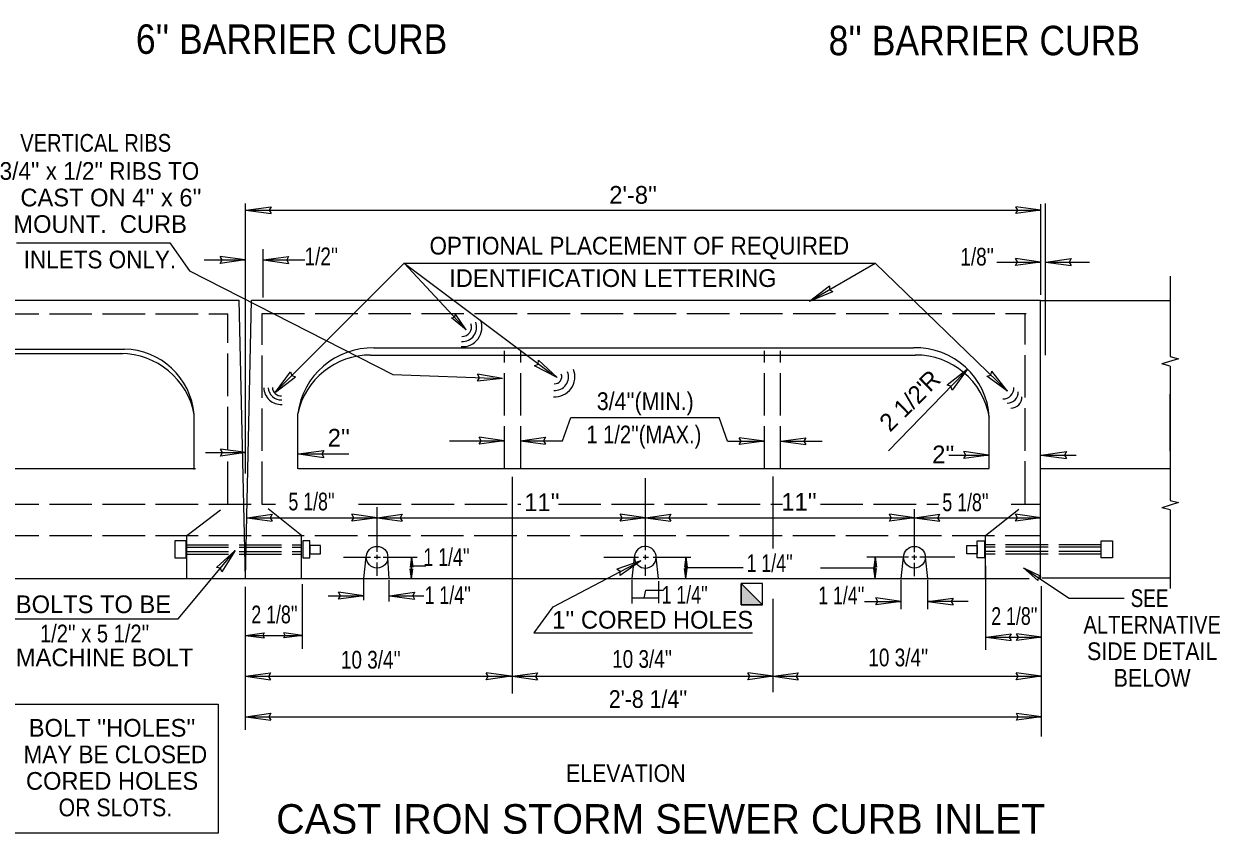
# Model space of a CAD drawing. Extents: x 385 to 753, y -129 to 142.
# Drawn here: x 426.4 to 507.5, y -60.2 to -5.3 of the extents above; entities that cross this region are included whole.
import ezdxf
from ezdxf.enums import TextEntityAlignment as Align

# ---------------------------------------------------------------- set-up
doc = ezdxf.new("R2010")
doc.units = 0
doc.header["$LTSCALE"] = 0.48
doc.linetypes.add('LONG_DASHED', pattern=[7.5, 6, -1.5])
doc.layers.add('1', color=7, linetype='Continuous', lineweight=13)
doc.layers.add('10', color=7, linetype='Continuous')

msp = doc.modelspace()

# ---------------------------------------------------------------- hatches: boundary and pattern name
at = {"layer": '1'}
msp.add_hatch(color=256, dxfattribs=at).paths.add_polyline_path([(476.4534, -44.7026), (475.0109, -44.7026), (475.0109, -43.2536)])

# ---------------------------------------------------------------- linework, layer by layer
for p, q in [((441.4069, -35.8019), (441.4069, -17.4789)), ((495.3346, -23.6764), (495.3346, -17.5257)), ((495.6577, -27.7792), (495.6577, -17.4885)), ((441.4069, -17.9367), (495.3346, -17.9367)), ((425.8755, -20.1562), (436.2782, -20.1562)), ((442.5985, -23.8481), (442.5985, -20.5739)), ((438.5925, -21.3111), (441.4069, -21.3111)), ((442.5985, -21.3111), (445.4272, -21.3111)), ((452.1588, -21.5251), (484.0937, -21.5251)), ((452.1646, -21.5363), (456.3738, -26.0489)), ((479.6422, -24.1157), (484.1051, -21.5224)), ((484.0937, -21.5251), (493.0601, -30.2168)), ((492.3496, -21.4532), (495.3144, -21.4532)), ((495.6785, -21.4532), (498.6267, -21.4532)), ((504.1102, -22.4036), (504.1102, -27.8682)), ((484.9995, -34.2537), (490.1217, -28.9606)), ((504.1102, -28.5111), (504.1102, -37.6232)), ((504.1102, -29.0981), (504.1102, -33.3137)), ((504.1102, -34.2701), (504.1102, -30.4129)), ((462.8952, -33.5724), (463.4581, -32.0046)), ((463.4581, -32.0046), (473.5099, -32.0046)), ((474.0837, -33.6024), (473.5099, -32.0046)), ((455.2337, -33.5724), (458.9423, -33.5724)), ((460.0416, -33.5724), (462.8952, -33.5724)), ((474.0837, -33.6024), (476.5824, -33.6024)), ((477.6558, -33.6024), (480.4995, -33.6024)), ((438.69, -34.3742), (441.3828, -34.3742)), ((445.0051, -34.4639), (448.4002, -34.4639)), ((489.0924, -34.5457), (491.8352, -34.5457)), ((495.3173, -34.5457), (497.7321, -34.5457)), ((459.5038, -50.7017), (459.5038, -36.0186)), ((468.5244, -40.9837), (468.5244, -36.1047)), ((477.1742, -40.8807), (477.1742, -35.9949)), ((450.3258, -41.0943), (450.3258, -38.0725)), ((441.6012, -38.7942), (450.3825, -38.7942)), ((450.3825, -38.7942), (468.4998, -38.7942)), ((468.4741, -38.7942), (495.3202, -38.7942)), ((486.7654, -41.1237), (486.7654, -38.2013)), ((504.1102, -38.2661), (504.1102, -43.5919)), ((450.3258, -41.6125), (450.3258, -41.3041)), ((468.5244, -41.6252), (468.5244, -41.3044)), ((486.7654, -41.6376), (486.7654, -41.3107)), ((448.0503, -41.4615), (449.8807, -41.4615)), ((450.115, -41.4615), (450.5527, -41.4615)), ((450.3258, -42.7352), (450.3258, -41.8346)), ((450.7437, -41.4615), (453.03, -41.4615)), ((452.6598, -42.9381), (452.6598, -41.4615)), ((452.6598, -42.064), (453.6323, -42.064)), ((465.7027, -41.4673), (468.0384, -41.4673)), ((468.3651, -41.4673), (468.7163, -41.4673)), ((468.5244, -42.7354), (468.5244, -41.9767)), ((469.0368, -41.4673), (471.6058, -41.4673)), ((471.2527, -42.9183), (471.2527, -41.4673)), ((471.2527, -42.1612), (475.1499, -42.1612)), ((486.3479, -41.4581), (483.5377, -41.4581)), ((484.0993, -42.9183), (484.0993, -41.4581)), ((486.9272, -41.4581), (486.5882, -41.4581)), ((486.7654, -42.7539), (486.7654, -41.8453)), ((489.503, -41.4581), (487.1307, -41.4581)), ((491.5909, -47.7513), (491.5909, -42.0607)), ((449.4204, -44.3874), (449.4204, -42.9832)), ((480.397, -42.1958), (484.0938, -42.1958)), ((441.3917, -53.1842), (441.3917, -43.4747)), ((445.2692, -46.499), (445.2692, -43.3025)), ((451.1323, -44.4645), (451.1323, -43.0274)), ((467.62, -44.6015), (467.62, -43.0126)), ((469.4214, -44.5816), (469.4214, -43.0964)), ((485.8554, -44.9898), (485.8554, -43.0126)), ((487.6722, -44.9898), (487.6722, -43.0126)), ((495.3783, -44.3509), (495.3783, -43.4357)), ((446.997, -44.0811), (449.4159, -44.0811)), ((451.1646, -44.0811), (453.4917, -44.0811)), ((467.6398, -44.223), (469.3823, -44.223)), ((477.1742, -50.6246), (477.1742, -44.2998)), ((483.3731, -44.4693), (485.8563, -44.4693)), ((490.3939, -44.4693), (487.6722, -44.4693)), ((495.3783, -53.6201), (495.3783, -43.8766)), ((445.2692, -47.6869), (445.2692, -46.1427)), ((441.422, -46.7704), (445.2692, -46.7704)), ((460.9497, -46.5911), (475.7732, -46.5911)), ((491.5732, -46.8916), (495.3837, -46.8916)), ((441.4725, -52.295), (495.3783, -52.295))]:
    msp.add_line(p, q, dxfattribs=at)
at = {"layer": '1', "lineweight": 25}
for p, q in [((441.4267, -17.9375), (443.1298, -17.7035)), ((495.3342, -17.9358), (493.6312, -17.7018)), ((441.4267, -17.9375), (443.1298, -18.1715)), ((495.3342, -17.9358), (493.6312, -18.1698)), ((441.3826, -21.3146), (439.6796, -21.0806)), ((442.6216, -21.3122), (444.3246, -21.0782)), ((441.3826, -21.3146), (439.6796, -21.5486)), ((442.6216, -21.3122), (444.3246, -21.5462)), ((495.3141, -21.4523), (493.6111, -21.2183)), ((495.3141, -21.4523), (493.6111, -21.6863)), ((495.6788, -21.454), (497.3818, -21.22)), ((495.6788, -21.454), (497.3818, -21.688)), ((479.6428, -24.1163), (480.9977, -23.0583)), ((479.6428, -24.1163), (481.2329, -23.463)), ((424.5083, -24.0315), (440.9755, -24.0315)), ((441.4073, -42.9217), (440.9755, -24.0315)), ((441.4073, -42.8606), (441.8164, -24.0315)), ((441.8164, -24.0315), (495.3173, -24.0315)), ((495.3173, -42.9217), (495.3173, -24.0315)), ((495.3483, -24.055), (504.1102, -24.055)), ((456.3741, -26.0483), (455.6312, -24.9946)), ((456.3741, -26.0483), (455.3746, -25.234)), ((424.5083, -27.3656), (433.2026, -27.3656)), ((450.1123, -27.2716), (486.7039, -27.2716)), ((424.5083, -27.6617), (433.0895, -27.6617)), ((449.87, -27.7607), (486.8375, -27.7607)), ((462.5275, -29.2727), (461.2572, -28.1145)), ((504.1102, -28.5111), (503.5433, -28.3598)), ((443.4241, -30.2675), (444.4623, -28.8975)), ((458.8338, -29.3627), (457.1407, -29.0649)), ((462.5275, -29.2727), (460.9919, -28.5)), ((490.3252, -28.749), (488.9728, -29.8101)), ((490.3252, -28.749), (489.3092, -30.1355)), ((493.0604, -30.216), (491.6747, -29.1987)), ((493.0604, -30.216), (492.0005, -28.8627)), ((443.4241, -30.2675), (444.7933, -29.2282)), ((458.8338, -29.3627), (457.1232, -29.5326)), ((437.9287, -35.5256), (437.9287, -31.8039)), ((444.945, -35.4808), (444.945, -31.7241)), ((491.8352, -35.4635), (491.8352, -31.9969)), ((458.9419, -33.5716), (457.2389, -33.3376)), ((458.9419, -33.5716), (457.2389, -33.8056)), ((460.0419, -33.5733), (461.7449, -33.3392)), ((460.0419, -33.5733), (461.7449, -33.8072)), ((476.5807, -33.6016), (474.8777, -33.3676)), ((476.5807, -33.6016), (474.8777, -33.8356)), ((477.6969, -33.6032), (479.3999, -33.3693)), ((477.6969, -33.6032), (479.3999, -33.8372)), ((441.4142, -34.3734), (439.7113, -34.1394)), ((441.4142, -34.3734), (439.7113, -34.6074)), ((445.0054, -34.4648), (446.7084, -34.2308)), ((445.0054, -34.4648), (446.7084, -34.6987)), ((491.8128, -34.5448), (490.1098, -34.3108)), ((491.8128, -34.5448), (490.1098, -34.7788)), ((495.3592, -34.5465), (497.0623, -34.3125)), ((495.3592, -34.5465), (497.0623, -34.7805)), ((424.5083, -35.4635), (438.0052, -35.4635)), ((445.0029, -35.4635), (491.8352, -35.4635)), ((495.3629, -35.4543), (504.1102, -35.4543)), ((504.1102, -38.2661), (503.5433, -38.1148)), ((441.5028, -38.7951), (443.2058, -38.5611)), ((441.5028, -38.7951), (443.2058, -39.0291)), ((450.3243, -38.7942), (448.6213, -38.5602)), ((450.3243, -38.7942), (448.6213, -39.0282)), ((450.3271, -38.7942), (452.0301, -38.5602)), ((450.3271, -38.7942), (452.0301, -39.0282)), ((468.5195, -38.7934), (466.8165, -38.5594)), ((468.5195, -38.7934), (466.8165, -39.0274)), ((468.5298, -38.7935), (470.2328, -38.5595)), ((468.5298, -38.7935), (470.2328, -39.0275)), ((486.7624, -38.7934), (485.0594, -38.5594)), ((486.7624, -38.7934), (485.0594, -39.0274)), ((486.7734, -38.7934), (488.4764, -38.5594)), ((486.7734, -38.7934), (488.4764, -39.0274)), ((495.3199, -38.7934), (493.6169, -38.5594)), ((495.3199, -38.7934), (493.6169, -39.0274)), ((440.7038, -41.0037), (439.4355, -42.1641)), ((440.7038, -41.0037), (439.7955, -42.4632)), ((449.4155, -42.9157), (449.5872, -41.4341)), ((451.1398, -42.9381), (451.0602, -41.4789)), ((452.6595, -41.4617), (452.5659, -42.1428)), ((452.6595, -41.4617), (452.7531, -42.1428)), ((468.2044, -41.7049), (466.5888, -42.292)), ((468.2044, -41.7049), (466.807, -42.706)), ((467.62, -42.9183), (467.7093, -42.1025)), ((467.734, -41.8759), (467.7792, -41.464)), ((469.4115, -42.9183), (469.2523, -41.464)), ((471.2524, -41.471), (471.1588, -42.1522)), ((471.2524, -41.471), (471.346, -42.1522)), ((484.099, -41.471), (484.0054, -42.1522)), ((484.099, -41.471), (484.1926, -42.1522)), ((485.8607, -42.9183), (486.0199, -41.464)), ((487.6619, -42.9183), (487.5027, -41.464)), ((424.5083, -42.9217), (494.5285, -42.9217)), ((452.6602, -42.9379), (452.5666, -42.2567)), ((452.6602, -42.9379), (452.7537, -42.2567)), ((471.2531, -42.9181), (471.1595, -42.2369)), ((471.2531, -42.9181), (471.3467, -42.2369)), ((484.0997, -42.9181), (484.0061, -42.2369)), ((484.0997, -42.9181), (484.1932, -42.2369)), ((494.166, -42.2015), (495.3277, -42.7606)), ((494.166, -42.2015), (495.1339, -43.0532)), ((495.4027, -42.8795), (504.1102, -42.8795)), ((449.4156, -44.0802), (447.7126, -43.8462)), ((449.4156, -44.0802), (447.7126, -44.3143)), ((451.1649, -44.0819), (452.8679, -43.8479)), ((451.1649, -44.0819), (452.8679, -44.3159)), ((485.856, -44.4685), (484.153, -44.2345)), ((485.856, -44.4685), (484.153, -44.7025)), ((487.6725, -44.4702), (489.3755, -44.2362)), ((487.6725, -44.4702), (489.3755, -44.7042)), ((441.3963, -46.771), (442.6735, -46.5955)), ((441.3963, -46.771), (442.6735, -46.9465)), ((445.2688, -46.7703), (443.9915, -46.5948)), ((445.2688, -46.7703), (443.9915, -46.9458)), ((491.6134, -46.8924), (493.3164, -46.6584)), ((491.6134, -46.8924), (493.3164, -47.1264)), ((495.3833, -46.8907), (493.6803, -46.6567)), ((495.3833, -46.8907), (493.6803, -47.1247)), ((441.392, -49.5472), (443.095, -49.3132)), ((459.4202, -49.5455), (457.7172, -49.3115)), ((459.4998, -49.5472), (461.2028, -49.3132)), ((477.1737, -49.5463), (475.4707, -49.3122)), ((477.1747, -49.5463), (478.8777, -49.3123)), ((495.3545, -49.5455), (493.6515, -49.3115)), ((441.392, -49.5472), (443.095, -49.7812)), ((459.4202, -49.5455), (457.7172, -49.7795)), ((459.4998, -49.5472), (461.2028, -49.7812)), ((477.1737, -49.5463), (475.4707, -49.7802)), ((477.1747, -49.5463), (478.8777, -49.7803)), ((495.3545, -49.5455), (493.6515, -49.7795)), ((441.4217, -52.2901), (443.1247, -52.0561)), ((441.4217, -52.2901), (443.1247, -52.5241)), ((495.3737, -52.2955), (493.6707, -52.0615)), ((495.3737, -52.2955), (493.6707, -52.5295))]:
    msp.add_line(p, q, dxfattribs=at)
at = {"layer": '1', "linetype": 'LONG_DASHED', "lineweight": 25}
for p, q in [((424.5083, -24.9758), (440.2079, -24.9758)), ((440.2079, -34.1437), (440.2079, -24.9758)), ((442.5317, -24.9537), (494.3292, -24.9537)), ((442.5317, -37.8619), (442.5317, -24.9537)), ((494.2788, -37.8477), (494.2788, -25.0097)), ((458.9702, -35.4635), (458.9702, -27.4824)), ((460.0695, -35.4635), (460.0695, -27.4824)), ((476.5824, -35.4635), (476.5824, -27.4824)), ((477.6819, -35.4635), (477.6819, -27.4824)), ((440.2079, -37.8619), (440.2079, -34.6053)), ((424.5083, -37.8619), (443.4271, -37.8619)), ((437.4184, -39.9936), (440.2165, -37.8687)), ((445.1904, -39.9934), (442.54, -37.8749)), ((449.0651, -37.8619), (460.0748, -37.8619)), ((462.6211, -37.8619), (477.82, -37.8619)), ((480.3916, -37.8619), (488.3872, -37.8619)), ((493.3256, -37.8619), (495.3062, -37.8619)), ((424.5083, -39.9912), (495.3173, -39.9912)), ((437.4147, -42.9496), (437.4147, -39.9912)), ((445.1907, -42.9049), (445.1907, -39.9912)), ((437.3702, -40.624), (445.191, -40.624)), ((437.3702, -41.2725), (445.191, -41.2725)), ((499.4229, -40.624), (491.6021, -40.624)), ((499.4229, -41.2725), (491.6021, -41.2725))]:
    msp.add_line(p, q, dxfattribs=at)
at = {"layer": '1', "linetype": 'LONG_DASHED'}
for p, q in [((437.3702, -40.7925), (445.191, -40.7925)), ((437.3702, -41.0937), (445.191, -41.0937)), ((499.4229, -40.7925), (491.6021, -40.7925)), ((499.4229, -41.0937), (491.6021, -41.0937))]:
    msp.add_line(p, q, dxfattribs=at)
at = {"layer": '1', "lineweight": 25}
for points in [[(443.1298, -17.7035), (442.998, -17.9399), (443.1298, -18.1715)], [(493.6312, -18.1698), (493.763, -17.9334), (493.6312, -17.7018)], [(439.6796, -21.5486), (439.8113, -21.3122), (439.6796, -21.0806)], [(444.3246, -21.0782), (444.1928, -21.3146), (444.3246, -21.5462)], [(493.6111, -21.6863), (493.7428, -21.4499), (493.6111, -21.2183)], [(497.3818, -21.22), (497.2501, -21.4564), (497.3818, -21.688)], [(480.9977, -23.0583), (481.0027, -23.329), (481.2329, -23.463)], [(455.3746, -25.234), (455.5717, -25.1853), (455.6312, -24.9946)], [(460.9919, -28.5), (461.2347, -28.3799), (461.2572, -28.1145)], [(504.1102, -27.8682), (504.6595, -28.0148), (503.5433, -28.3598)], [(444.4623, -28.8975), (444.5364, -29.1578), (444.7933, -29.2282)], [(457.1232, -29.5326), (457.2637, -29.3013), (457.1407, -29.0649)], [(491.6747, -29.1987), (491.9339, -29.1207), (492.0005, -28.8627)], [(489.3092, -30.1355), (489.2308, -29.8764), (488.9728, -29.8101)], [(457.2389, -33.8056), (457.3707, -33.5692), (457.2389, -33.3376)], [(461.7449, -33.3392), (461.6132, -33.5757), (461.7449, -33.8072)], [(474.8777, -33.8356), (475.0094, -33.5992), (474.8777, -33.3676)], [(479.3999, -33.3693), (479.2682, -33.6057), (479.3999, -33.8372)], [(439.7113, -34.6074), (439.843, -34.371), (439.7113, -34.1394)], [(446.7084, -34.2308), (446.5767, -34.4672), (446.7084, -34.6987)], [(490.1098, -34.7788), (490.2416, -34.5424), (490.1098, -34.3108)], [(497.0623, -34.3125), (496.9305, -34.5489), (497.0623, -34.7805)], [(504.1102, -37.6232), (504.6595, -37.7698), (503.5433, -38.1148)], [(443.2058, -38.5611), (443.0741, -38.7975), (443.2058, -39.0291)], [(448.6213, -39.0282), (448.7531, -38.7918), (448.6213, -38.5602)], [(452.0301, -38.5602), (451.8983, -38.7967), (452.0301, -39.0282)], [(466.8165, -39.0274), (466.9482, -38.791), (466.8165, -38.5594)], [(470.2328, -38.5595), (470.1011, -38.7959), (470.2328, -39.0275)], [(485.0594, -39.0274), (485.1912, -38.791), (485.0594, -38.5594)], [(488.4764, -39.0274), (488.3447, -38.791), (488.4764, -38.5594)], [(493.6169, -39.0274), (493.7487, -38.791), (493.6169, -38.5594)], [(439.7955, -42.4632), (439.6978, -42.2107), (439.4355, -42.1641)], [(452.7531, -42.1428), (452.6585, -42.0902), (452.5659, -42.1428)], [(471.346, -42.1522), (471.2514, -42.0995), (471.1588, -42.1522)], [(484.1926, -42.1522), (484.098, -42.0995), (484.0054, -42.1522)], [(452.5666, -42.2567), (452.6612, -42.3094), (452.7537, -42.2567)], [(466.807, -42.706), (466.8133, -42.4354), (466.5888, -42.292)], [(471.1595, -42.2369), (471.2541, -42.2896), (471.3467, -42.2369)], [(484.0061, -42.2369), (484.1007, -42.2896), (484.1932, -42.2369)], [(495.3277, -42.7606), (495.1474, -42.8538), (495.1339, -43.0532)], [(447.7126, -44.3143), (447.8443, -44.0778), (447.7126, -43.8462)], [(452.8679, -43.8479), (452.7362, -44.0843), (452.8679, -44.3159)], [(484.153, -44.7025), (484.2847, -44.4661), (484.153, -44.2345)], [(489.3755, -44.2362), (489.2437, -44.4726), (489.3755, -44.7042)], [(442.6735, -46.5955), (442.5747, -46.7728), (442.6735, -46.9465)], [(443.9915, -46.9458), (444.0903, -46.7686), (443.9915, -46.5948)], [(493.3164, -46.6584), (493.1847, -46.8948), (493.3164, -47.1264)], [(493.6803, -47.1247), (493.8121, -46.8883), (493.6803, -46.6567)], [(443.095, -49.3132), (442.9632, -49.5496), (443.095, -49.7812)], [(457.7172, -49.7795), (457.8489, -49.5431), (457.7172, -49.3115)], [(461.2028, -49.3132), (461.0711, -49.5496), (461.2028, -49.7812)], [(475.4707, -49.7802), (475.6024, -49.5438), (475.4707, -49.3122)], [(478.8777, -49.3123), (478.746, -49.5487), (478.8777, -49.7803)], [(493.6515, -49.7795), (493.7833, -49.5431), (493.6515, -49.3115)], [(443.1247, -52.0561), (442.9929, -52.2925), (443.1247, -52.5241)], [(493.6707, -52.5295), (493.8024, -52.2931), (493.6707, -52.0615)]]:
    msp.add_lwpolyline(points, dxfattribs=at)
at = {"layer": '1'}
for points in [[(436.2782, -20.1562), (437.6094, -22.0469), (451.3904, -29.0829), (458.8338, -29.3627)], [(443.4232, -30.2672), (452.1588, -21.5251), (462.1917, -29.0568)], [(425.4847, -45.6543), (436.8414, -45.6543), (440.7046, -41.0039)], [(460.9721, -46.591), (462.2643, -44.8369), (468.2051, -41.7055)], [(494.1662, -42.2008), (497.2473, -44.242), (500.9723, -44.242)], [(468.4262, -44.223), (468.5356, -43.6951), (469.7399, -43.6951)], [(441.3917, -49.5463), (459.3257, -49.5463), (477.1792, -49.5463), (495.3548, -49.5463)]]:
    msp.add_lwpolyline(points, dxfattribs=at)
at = {"layer": '1', "linetype": 'LONG_DASHED', "lineweight": 25}
msp.add_lwpolyline([(491.5732, -42.9194), (491.5732, -39.9925), (494.2858, -37.8495)], dxfattribs=at)
at = {"layer": '1', "lineweight": 25}
for points in [[(436.6104, -41.5185), (437.3702, -41.5185), (437.3702, -40.3557), (436.6104, -40.3557)], [(445.2802, -41.5185), (445.7718, -41.5185), (445.7718, -40.3557), (445.2802, -40.3557)], [(491.5128, -41.5185), (491.0213, -41.5185), (491.0213, -40.3557), (491.5128, -40.3557)], [(500.1827, -41.5185), (499.4229, -41.5185), (499.4229, -40.3557), (500.1827, -40.3557)], [(445.7718, -41.2502), (446.4868, -41.2502), (446.4868, -40.6687), (445.7718, -40.6687)], [(491.0213, -41.2502), (490.3062, -41.2502), (490.3062, -40.6687), (491.0213, -40.6687)], [(423.6281, -51.4384), (439.5548, -51.4384), (439.5548, -60.1933), (423.6281, -60.1933)]]:
    msp.add_lwpolyline(points, close=True, dxfattribs=at)
at = {"layer": '1'}
for points in [[(475.0045, -44.7089), (476.4602, -44.7089), (476.4602, -43.2522), (475.0045, -43.2522)], [(476.4534, -44.7026), (475.0109, -44.7026), (475.0109, -43.2536)]]:
    msp.add_lwpolyline(points, close=True, dxfattribs=at)
at = {"layer": '1', "lineweight": 25}
for centre in [(450.3184, -41.47), (486.7608, -41.47)]:
    msp.add_circle(centre, 0.736, dxfattribs=at)
for centre, radius, start, end in [((456.1155, -25.8775), 1.3164, 266.06068, 21.47352), ((456.1155, -25.8775), 0.9595, 266.06068, 21.47352), ((456.1155, -25.8775), 0.6163, 266.06068, 21.47352), ((432.9278, -32.7456), 5.086, 10.59591, 89.76956), ((462.3703, -29.2304), 1.3671, 266.06068, 21.47352), ((462.3703, -29.2304), 0.9333, 266.06068, 21.47352), ((462.3703, -29.2304), 0.4785, 266.06068, 21.47352), ((443.8002, -29.9514), 1.1608, 181.45939, 273.94386), ((443.8002, -29.9514), 0.8522, 181.45939, 273.94386), ((443.8002, -29.9514), 0.5764, 181.45939, 273.94386), ((492.7663, -30.0019), 0.7344, 268.81757, 2.64292), ((493.0659, -30.2829), 0.7344, 268.81757, 2.64292), ((493.3092, -30.6202), 0.7344, 268.81757, 2.64292), ((468.5114, -41.47), 0.736, 216.99782, 206.4883)]:
    msp.add_arc(centre, radius, start, end, dxfattribs=at)
for centre, major_axis, ratio, start_param, end_param in [((433.1557, -32.2318), (-0.4519, 4.8458), 0.984647, 4.712389, 6.1827896), ((450.0236, -32.381), (-5.0791, 0.6471), 0.997685, 4.8180413, 6.2824046), ((486.8465, -32.2428), (-4.991, -0.1606), 0.995527, 3.1598005, 4.712389), ((449.848, -32.797), (-1.0769, -4.9214), 0.996266, 3.351863, 4.712389), ((486.8488, -32.8462), (-0.032, 5.0877), 0.996512, 4.8801955, 6.2831853)]:
    msp.add_ellipse(centre, major_axis=major_axis, ratio=ratio, start_param=start_param, end_param=end_param, dxfattribs=at)

# ---------------------------------------------------------------- texts
at = {"layer": '10'}
for s, height, width, p in [("6'' BARRIER CURB", 2, 0.9, (444.5245, -7.3371)), ("8'' BARRIER CURB", 2, 0.9, (491.4976, -7.432)), ('SEE ', 1.2, 0.8, (502.8818, -44.8463)), ('ALTERNATIVE', 1.2, 0.85, (502.8817, -46.6463)), ('SIDE DETAIL', 1.2, 0.9, (502.8818, -48.4463)), ('BELOW', 1.2, 0.9, (502.8818, -50.2463)), ('MAY BE CLOSED', 1.2, 0.95, (432.5762, -55.4383)), ('OR SLOTS.', 1.2, 0.9, (432.5762, -59.0383))]:
    msp.add_text(s, height=height, dxfattribs=dict(at, width=width)).set_placement(p, align=Align.CENTER)
for s, width, p in [('VERTICAL RIBS', 0.85, (426.1267, -13.9732)), ("3/4'' x 1/2'' RIBS TO ", 0.95, (424.7292, -15.8788)), ('OPTIONAL PLACEMENT OF REQUIRED', 0.95, (453.8762, -20.9438)), ('INLETS ONLY.', 0.95, (426.3626, -21.8834)), ("1/2''", 0.8, (445.4052, -21.6689)), ("1/8''", 0.8, (489.8749, -21.6917)), ("3/4''(MIN.)", 0.9, (465.224, -31.4878)), ("1 1/2''(MAX.)", 0.85, (464.5137, -33.7474)), ("5 1/8''", 0.75, (444.3116, -38.2942)), ("5 1/8''", 0.75, (488.6528, -38.3488)), ("1 1/4''", 0.75, (453.4615, -42.0583)), ("1 1/4''", 0.75, (475.3762, -42.4703)), ("1 1/4''", 0.75, (453.548, -44.6383)), ("1 1/4''", 0.75, (469.6134, -44.6118)), ("1 1/4''", 0.75, (480.2339, -44.6589)), ("2 1/8''", 0.75, (441.7963, -45.9525)), ("2 1/8''", 0.75, (491.9689, -46.0595)), ("1/2'' x 5 1/2'' ", 0.85, (427.4644, -47.2422)), ("10 3/4''", 0.8, (447.8691, -49.0209)), ("10 3/4''", 0.8, (466.2623, -48.9698)), ("10 3/4''", 0.8, (483.6359, -48.8678)), ("2'-8 1/4''", 0.9, (466.0372, -51.6891)), ('ELEVATION', 0.9, (463.1377, -56.717))]:
    msp.add_text(s, height=1.2, dxfattribs=dict(at, width=width)).set_placement(p)
for s, height, p in [("BE CAST ON 4'' x 6'' ", 1.2, (423.5517, -17.6788)), ("2'-8''", 1.2, (466.0673, -17.4988)), ('MOUNT.  CURB ', 1.2, (425.6597, -19.4787)), ('   IDENTIFICATION LETTERING', 1.2, (453.8762, -23.1438)), ("2''", 1.2, (446.9774, -33.9692)), ("2''", 1.2, (487.9657, -35.0983)), ("11''", 1.2, (460.3025, -38.3442)), ("11''", 1.2, (477.7374, -38.3182)), ('BOLTS TO BE ', 1.2, (425.8288, -45.2608)), ("1'' CORED HOLES", 1.2, (462.1951, -46.3128)), ('MACHINE BOLT', 1.2, (425.8288, -48.8607)), ('CAST IRON STORM SEWER CURB INLET', 2, (443.4808, -60.2162))]:
    msp.add_text(s, height=height, dxfattribs=at).set_placement(p)
for s, p in [('R', (487.8033, -30.3313)), ("2 1/2''", (485.1017, -33.0265))]:
    msp.add_text(s, height=1.2, rotation=44.236, dxfattribs=at).set_placement(p)
for s, p in [("BOLT ''HOLES'' ", (432.5762, -53.6383)), ('CORED HOLES ', (432.5763, -57.2383))]:
    msp.add_text(s, height=1.2, dxfattribs=at).set_placement(p, align=Align.CENTER)

doc.saveas('drawing.dxf')
